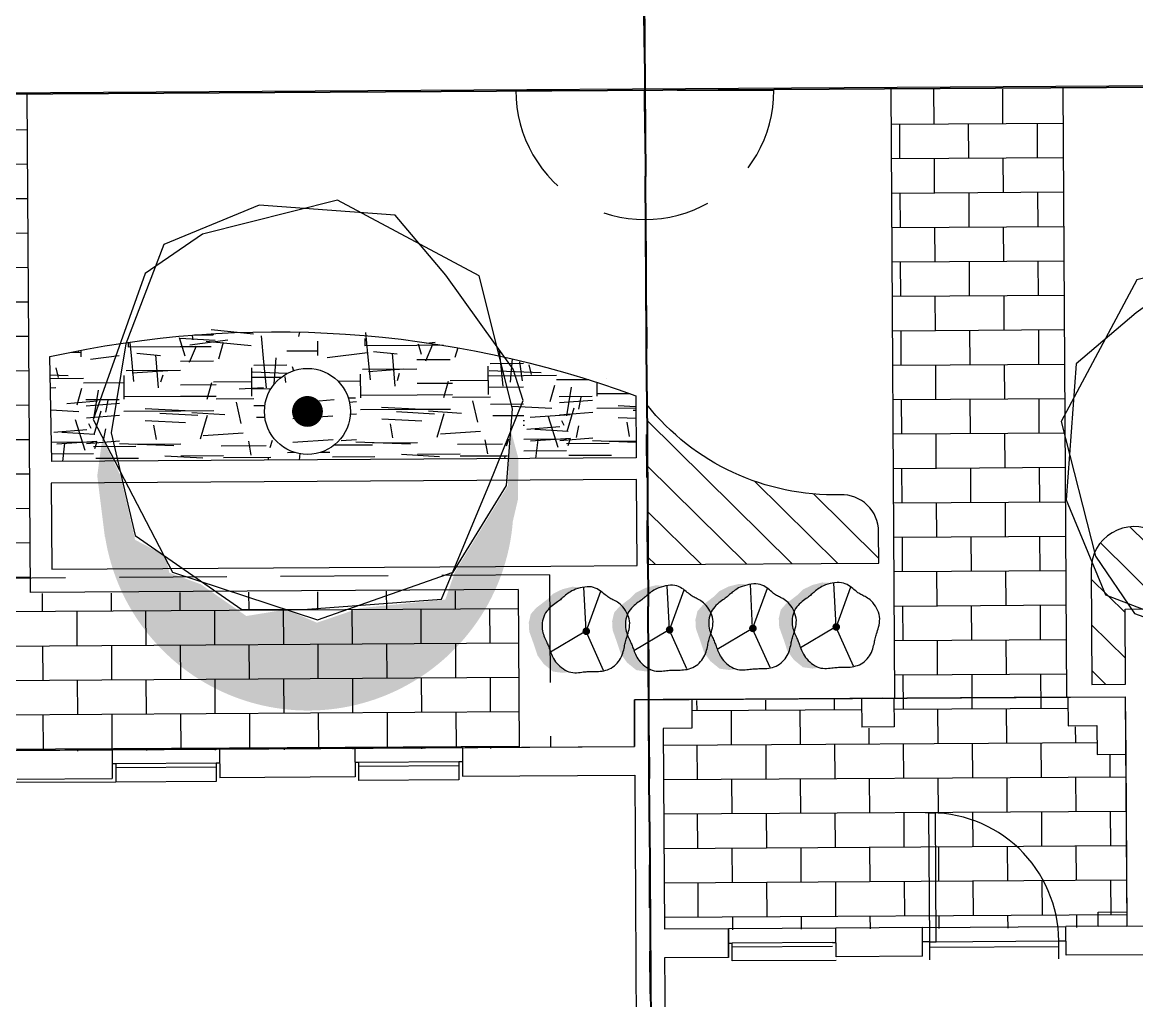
# Model space of a CAD drawing. Header units: feet. Extents: x 919634 to 928945, y 707022 to 708026.
# Drawn here: x 920390.58 to 920416.5, y 707235.2 to 707257.94 of the extents above; entities that cross this region are included whole.
import ezdxf

# ---------------------------------------------------------------- set-up
doc = ezdxf.new("R2010")
doc.units = ezdxf.units.FT
doc.header["$LTSCALE"] = 20
doc.header["$MEASUREMENT"] = 0
for name, pattern in [('HIDDEN2', [0.1875, 0.125, -0.0625]), ('Site Plan$0$HIDDEN2', [0.1875, 0.125, -0.0625]), ('Site Plan$0$PHANTOM2', [1.25, 0.625, -0.125, 0.125, -0.125, 0.125, -0.125])]:
    doc.linetypes.add(name, pattern=pattern)
for name, color, linetype in [('-u-site-utility clear zone', 252, 'HIDDEN2'), ('-u-site-xref', 7, 'Continuous'), ('LP-ANNO-LABL-SHRB', 2, 'Continuous'), ('Site Plan$0$-u-site-bldg_interior', 252, 'Continuous'), ('Site Plan$0$A-PART-FULL', 4, 'Continuous'), ('Site Plan$0$SP-BLDG-ROOF ABOVE', 4, 'Site Plan$0$HIDDEN2'), ('Site Plan$0$SP-LOT PAVERS', 254, 'Continuous'), ('x-Villa4-LP Block$0$L-002', 253, 'Continuous'), ('x-Villa4-LP Block$0$LK-SHRB-013M', 253, 'Continuous'), ('x-Villa4-LP Block$0$LK-SHRB-035M', 253, 'Continuous'), ('x-Villa4-LP Block$0$LK-SHRB-TRNK', 253, 'Continuous'), ('x-Villa4-LP Block$0$LK-TREE-025M', 253, 'Continuous'), ('x-Villa4-LP Block$0$LK-TREE-050M', 253, 'Continuous'), ('x-Villa4-LP Block$0$LK-TREE-TRNK', 253, 'Continuous'), ('x-Villa4-LP Block$0$LP-PATT-GRND', 253, 'Continuous'), ('x-Villa4-LP Block$0$LP-PATT-SHAR', 253, 'Continuous'), ('x-Villa4-LP Block$0$LP-SHAR-BRDR-CONT', 253, 'Continuous'), ('x-Villa4-LP Block$0$LP-SHRB', 253, 'Continuous'), ('x-Villa4-LP Block$0$LP-TREE', 253, 'Continuous')]:
    doc.layers.add(name, color=color, linetype=linetype)
for name, color, linetype, lineweight in [('Site Plan$0$SP-LOT LINES', 252, 'Site Plan$0$PHANTOM2', 40), ('Site Plan$0$SP-SIDEWALK', 2, 'Continuous', 25), ('SP-BUILDING-FOOTPRINT', 1, 'Continuous', 25)]:
    doc.layers.add(name, color=color, linetype=linetype, lineweight=lineweight)
for name, color, linetype, plot in [('x-Villa4-LP Block$0$-u-site-no_plot', 253, 'Continuous', False), ('x-Villa4-LP Block$0$LK-SHRB-SHAD', 253, 'Continuous', False), ('x-Villa4-LP Block$0$LK-TREE-SHAD', 253, 'Continuous', False), ('x-Villa4-LP Block$0$LK-TREE-SHAD-SM30', 253, 'Continuous', False), ('x-Villa4-LP Block$0$LK-TREE-SHAD-SM40', 253, 'Continuous', False), ('x-Villa4-LP Block$0$LK-TREE-SHAD-SM50', 253, 'Continuous', False)]:
    doc.layers.add(name, color=color, linetype=linetype, plot=plot)
doc.layers.get('-u-site-xref').off()
pattern_1 = [(180.3592, (920443.7724, 707256.5945), (0.005015, -0.799984), []), (270.3592, (920443.7724, 707256.5945), (0.804999, -0.79497), [0.8, -0.8])]

# ---------------------------------------------------------------- blocks, each defined once
blk = doc.blocks.new('Site Plan$0$DR1H902')
for p, q in [((-0.5, 0), (-0.5, 1)), ((-0.5, 1), (-0.45, 1)), ((-0.45, 0), (-0.45, 1)), ((-0.5, 0), (-0.45, 0))]:
    blk.add_line(p, q)
blk.add_arc((-0.5, 0), 1, 0, 91.70698)
blk = doc.blocks.new('Site Plan$0$A$C4e4189c5')
at = {"layer": 'Site Plan$0$-u-site-bldg_interior'}
for p, q in [((-38, 4), (-40, 4)), ((-2, 5.5), (-38, 5.5)), ((-2, 4), (-38, 4)), ((-2, 4), (0, 4))]:
    blk.add_line(p, q, dxfattribs=at)
at = {"layer": 'Site Plan$0$-u-site-bldg_interior', "xscale": 35.99999999999999, "yscale": 35.99999999999999, "zscale": 95.99999999999997, "rotation": 179.9999999999935}
blk.add_blockref('Site Plan$0$DR1H902', (-20, 4), dxfattribs=at)
blk = doc.blocks.new('Site Plan')
at = {"layer": 'Site Plan$0$SP-LOT PAVERS', "extrusion": (-1.16656e-06, 0.0001861, 1)}
h = blk.add_hatch(dxfattribs=at)
h.set_pattern_fill('AR-B816', color=256, scale=0.1, angle=-179.6408)
h.set_pattern_definition(pattern_1)
h.paths.add_polyline_path([(920386.017, 707240.982), (920390.796, 707241.012), (920402.139, 707241.083), (920402.116, 707244.75), (920390.773, 707244.679), (920390.7, 707256.262), (920386.701, 707256.237), (920386.773, 707244.654), (920385.994, 707244.649)])
h = blk.add_hatch(dxfattribs=at)
h.set_pattern_fill('AR-B816', color=256, scale=0.1, angle=-179.6408)
h.set_pattern_definition(pattern_1)
h.paths.add_polyline_path([(920410.874, 707242.221), (920410.85, 707242.221), (920410.854, 707241.555), (920410.104, 707241.55), (920410.1, 707242.217), (920406.148, 707242.192), (920406.152, 707241.525), (920405.486, 707241.521), (920405.515, 707236.854), (920416.265, 707236.922), (920416.24, 707240.922), (920415.573, 707240.917), (920415.569, 707241.584), (920414.902, 707241.58), (920414.898, 707242.247), (920414.874, 707242.246), (920414.785, 707256.413), (920410.785, 707256.388)])
at = {"layer": 'Site Plan$0$-u-site-bldg_interior', "extrusion": (-1.16656e-06, 0.0001861, 1)}
for p, q in [((920414.898, 707242.259, 0.036), (920416.231, 707242.267, 0.036)), ((920414.898, 707242.259, 0.036), (920414.902, 707241.592, 0.036)), ((920416.231, 707242.267, 0.036), (920416.24, 707240.934, 0.037)), ((920405.482, 707242.2, 0.036), (920404.815, 707242.195, 0.036)), ((920404.815, 707242.195, 0.036), (920404.822, 707241.112, 0.037)), ((920406.148, 707242.204, 0.036), (920405.482, 707242.2, 0.036)), ((920406.148, 707242.204, 0.036), (920406.152, 707241.537, 0.036)), ((920410.576, 707242.232, 0.036), (920409.826, 707242.227, 0.036)), ((920410.1, 707242.229, 0.036), (920410.104, 707241.562, 0.036)), ((920410.85, 707242.233, 0.036), (920410.854, 707241.567, 0.036)), ((920406.152, 707241.537, 0.036), (920405.486, 707241.533, 0.036)), ((920405.486, 707241.533, 0.036), (920405.515, 707236.866, 0.037)), ((920410.854, 707241.567, 0.036), (920410.104, 707241.562, 0.036)), ((920414.902, 707241.592, 0.036), (920415.569, 707241.596, 0.036)), ((920415.569, 707241.596, 0.036), (920415.573, 707240.929, 0.037)), ((920392.672, 707241.036, 0.037), (920390.463, 707241.022, 0.037)), ((920395.172, 707241.052, 0.037), (920392.672, 707241.036, 0.037)), ((920392.672, 707241.036, 0.037), (920392.676, 707240.369, 0.037)), ((920398.316, 707241.071, 0.037), (920395.172, 707241.052, 0.037)), ((920395.172, 707241.052, 0.037), (920395.176, 707240.385, 0.037)), ((920400.816, 707241.087, 0.037), (920398.316, 707241.071, 0.037)), ((920398.316, 707241.071, 0.037), (920398.32, 707240.405, 0.037)), ((920400.816, 707241.087, 0.037), (920400.82, 707240.42, 0.037)), ((920400.879, 707241.087, 0.037), (920404.822, 707241.112, 0.037)), ((920392.758, 707240.707, 0.037), (920392.674, 707240.707, 0.037)), ((920395.091, 707240.722, 0.037), (920392.758, 707240.707, 0.037)), ((920392.758, 707240.707, 0.037), (920392.76, 707240.286, 0.037)), ((920395.174, 707240.722, 0.037), (920395.091, 707240.722, 0.037)), ((920395.091, 707240.722, 0.037), (920395.094, 707240.301, 0.037)), ((920398.401, 707240.743, 0.037), (920398.318, 707240.742, 0.037)), ((920400.735, 707240.757, 0.037), (920398.401, 707240.743, 0.037)), ((920398.401, 707240.743, 0.037), (920398.404, 707240.322, 0.037)), ((920400.818, 707240.758, 0.037), (920400.735, 707240.757, 0.037)), ((920400.735, 707240.757, 0.037), (920400.737, 707240.336, 0.037)), ((920415.573, 707240.929, 0.037), (920416.24, 707240.934, 0.037)), ((920395.092, 707240.629, 0.037), (920392.758, 707240.615, 0.037)), ((920400.735, 707240.665, 0.037), (920398.402, 707240.65, 0.037)), ((920400.82, 707240.42, 0.037), (920404.824, 707240.445, 0.037)), ((920404.824, 707240.445, 0.037), (920405.064, 707202.03, 0.044)), ((920392.76, 707240.286, 0.037), (920390.301, 707240.271, 0.037)), ((920390.467, 707240.355, 0.037), (920392.676, 707240.369, 0.037)), ((920395.094, 707240.301, 0.037), (920392.76, 707240.286, 0.037)), ((920398.32, 707240.405, 0.037), (920395.176, 707240.385, 0.037)), ((920400.737, 707240.336, 0.037), (920398.404, 707240.322, 0.037)), ((920407.003, 707236.876, 0.037), (920405.515, 707236.866, 0.037)), ((920409.503, 707236.891, 0.037), (920407.003, 707236.876, 0.037)), ((920407.003, 707236.876, 0.037), (920407.007, 707236.209, 0.037)), ((920407.007, 707236.209, 0.037), (920407.003, 707236.876, 0.037)), ((920411.515, 707236.904, 0.037), (920409.503, 707236.891, 0.037)), ((920409.507, 707236.225, 0.037), (920409.503, 707236.891, 0.037)), ((920411.515, 707236.904, 0.037), (920414.848, 707236.925, 0.037)), ((920411.519, 707236.237, 0.037), (920411.515, 707236.904, 0.037)), ((920418.815, 707236.95, 0.037), (920414.848, 707236.925, 0.037)), ((920414.852, 707236.258, 0.037), (920414.848, 707236.925, 0.037)), ((920411.684, 707236.572, 0.037), (920411.517, 707236.571, 0.037)), ((920411.684, 707236.572, 0.037), (920414.684, 707236.591, 0.037)), ((920411.686, 707236.155, 0.037), (920411.684, 707236.572, 0.037)), ((920414.684, 707236.591, 0.037), (920414.85, 707236.592, 0.037)), ((920414.686, 707236.174, 0.037), (920414.684, 707236.591, 0.037)), ((920407.005, 707236.539, 0.037), (920407.088, 707236.539, 0.037)), ((920407.091, 707236.126, 0.037), (920407.088, 707236.539, 0.037)), ((920409.421, 707236.554, 0.037), (920407.09, 707236.539, 0.037)), ((920409.422, 707236.461, 0.037), (920407.091, 707236.447, 0.037)), ((920411.684, 707236.447, 0.037), (920414.684, 707236.466, 0.037)), ((920407.007, 707236.209, 0.037), (920405.519, 707236.2, 0.037)), ((920405.519, 707236.2, 0.037), (920405.721, 707204.034, 0.043)), ((920409.507, 707236.141, 0.037), (920407.091, 707236.126, 0.037)), ((920411.519, 707236.237, 0.037), (920409.507, 707236.225, 0.037)), ((920418.819, 707236.283, 0.037), (920414.852, 707236.258, 0.037))]:
    blk.add_line(p, q, dxfattribs=at)
at = {"layer": 'Site Plan$0$-u-site-bldg_interior', "extrusion": (-1.16656e-06, 0.0001861, 1), "elevation": 130.581}
blk.add_lwpolyline([(920415.596, 707237.251), (920416.263, 707237.255), (920416.265, 707236.922), (920415.598, 707236.918)], close=True, dxfattribs=at)
at = {"layer": 'Site Plan$0$A-PART-FULL', "extrusion": (-1.16656e-06, 0.0001861, 1)}
blk.add_line((920409.421, 707236.554, 0.037), (920409.505, 707236.554, 0.037), dxfattribs=at)
at = {"layer": 'Site Plan$0$SP-BLDG-ROOF ABOVE', "extrusion": (-1.16656e-06, 0.0001861, 1)}
for q in [(920385.266, 707244.99, 0.036), (920402.866, 707241.1, 0.037)]:
    blk.add_line((920402.84, 707245.1, 0.036), q, dxfattribs=at)
at = {"layer": 'Site Plan$0$SP-LOT LINES', "ltscale": 0.4, "extrusion": (-1.16656e-06, 0.0001861, 1)}
for p, q in [((920405.479, 707189.365, 0.046), (920404.915, 707279.363, 0.029)), ((920404.915, 707279.363, 0.029), (920405.479, 707189.365, 0.046))]:
    blk.add_line(p, q, dxfattribs=at)
at = {"layer": 'Site Plan$0$SP-SIDEWALK'}
blk.add_line((920244.059, 707255.355), (920586.236, 707257.5), dxfattribs=at)
at = {"layer": 'Site Plan$0$SP-SIDEWALK', "extrusion": (-1.16656e-06, 0.0001861, 1)}
for p, q in [((920445.062, 707256.615, 0.034), (920365.06, 707256.113, 0.034)), ((920390.773, 707244.691, 0.036), (920390.7, 707256.274, 0.034)), ((920410.874, 707242.233, 0.036), (920410.785, 707256.4, 0.034)), ((920414.874, 707242.258, 0.036), (920414.785, 707256.425, 0.034)), ((920402.116, 707244.762, 0.036), (920390.773, 707244.691, 0.036)), ((920402.116, 707244.762, 0.036), (920402.139, 707241.095, 0.037)), ((920414.898, 707242.259, 0.036), (920406.148, 707242.204, 0.036)), ((920416.24, 707240.934, 0.037), (920416.265, 707236.934, 0.037))]:
    blk.add_line(p, q, dxfattribs=at)
at = {"layer": 'Site Plan$0$-u-site-bldg_interior', "extrusion": (-1.16656e-06, 0.0001861, 1), "xscale": 0.08333333333333325, "yscale": 0.08333333333333325, "zscale": 0.08333333333333325, "rotation": 180.3591501326048}
blk.add_blockref('Site Plan$0$A$C4e4189c5', (920411.515, 707236.892, 130.581), dxfattribs=at)
blk = doc.blocks.new('x-Villa4-LP Block$0$TREE-SIMP-007')
at = {"layer": 'x-Villa4-LP Block$0$LK-TREE-SHAD'}
blk.add_hatch(color=256, dxfattribs=at).paths.add_polyline_path([(0.0446, 0.4933), (0.1186, 0.5129), (0.2186, 0.5107), (0.362, 0.476), (0.4816, 0.4108), (0.5968, 0.2935), (0.6686, 0.0957), (0.6708, -0.0759), (0.6294, -0.2193), (0.5555, -0.3345), (0.436, -0.4301), (0.3012, -0.4952), (0.1533, -0.5126), (0.062, -0.4996), (0.1533, -0.4561), (0.3099, -0.4214), (0.349, -0.3475), (0.3903, -0.3388), (0.4186, -0.2628), (0.4968, -0.152), (0.4816, -0.0542), (0.5142, 0.0197), (0.4794, 0.124), (0.4599, 0.3326), (0.3925, 0.3565), (0.1838, 0.4868)])
at = {"layer": 'x-Villa4-LP Block$0$LK-TREE-SHAD-SM30'}
h = blk.add_hatch(color=256, dxfattribs=at)
edge = h.paths.add_edge_path()
edge.add_arc((0.2278, 0), 0.5, 268.9557, 451.0443)
edge.add_arc((0.2096, 0), 0.5, -88.9557, 88.9557, ccw=False)
at = {"layer": 'x-Villa4-LP Block$0$LK-TREE-SHAD-SM40'}
h = blk.add_hatch(color=256, dxfattribs=at)
edge = h.paths.add_edge_path()
edge.add_arc((0.2096, 0), 0.5, 271.0443, 448.9557)
edge.add_arc((0.2096, 0), 0.5, 88.9557, 91.3924)
edge.add_arc((0.1853, 0), 0.5, -88.6076, 88.6076, ccw=False)
edge.add_arc((0.2096, 0), 0.5, 268.6076, 271.0443)
at = {"layer": 'x-Villa4-LP Block$0$LK-TREE-SHAD-SM50'}
h = blk.add_hatch(color=256, dxfattribs=at)
edge = h.paths.add_edge_path()
edge.add_arc((0.1853, 0), 0.5, 271.3924, 448.6076)
edge.add_arc((0.1853, 0), 0.5, 88.6076, 95.2219)
edge.add_arc((0.1591, -0.0014), 0.4997, -86.0659, 92.2148, ccw=False)
edge.add_arc((0.1853, 0), 0.5, 270.9269, 271.3924)
at = {"layer": 'x-Villa4-LP Block$0$LK-TREE-025M'}
blk.add_lwpolyline([(-0.0996, 0.5009), (-0.3296, 0.3389), (-0.4764, 0.2162), (-0.5027, -0.1144), (-0.4085, -0.3466), (-0.1675, -0.4407), (0.0494, -0.4779), (0.2992, -0.421), (0.4811, -0.1626), (0.4811, -0.0028), (0.4592, 0.3235), (0.1787, 0.4418), (-0.0229, 0.525)], close=True, dxfattribs=at)
at = {"layer": 'x-Villa4-LP Block$0$LK-TREE-050M'}
blk.add_lwpolyline([(-0.0032, 0.4987), (-0.3274, 0.4199), (-0.5137, 0.0761), (-0.4326, -0.2524), (-0.3384, -0.3925), (0.0166, -0.5217), (0.3891, -0.3312), (0.5074, 0.0213), (0.3934, 0.352), (0.1831, 0.4834)], close=True, dxfattribs=at)
at = {"layer": 'x-Villa4-LP Block$0$LK-TREE-TRNK', "const_width": 0.0375}
blk.add_lwpolyline([(-0.0187, 0, 1), (0.0188, 0, 1)], format="xyb", close=True, dxfattribs=at)
blk = doc.blocks.new('x-Villa4-LP Block$0$SHRUB-LRG-121')
at = {"layer": 'x-Villa4-LP Block$0$LK-SHRB-SHAD'}
blk.add_hatch(color=256, dxfattribs=at).paths.add_polyline_path([(0.207, 0.499), (0.295, 0.508), (0.412, 0.491), (0.524, 0.398), (0.6, 0.292), (0.643, 0.158), (0.699, -0.002), (0.704, -0.11), (0.678, -0.216), (0.611, -0.291), (0.475, -0.393), (0.41, -0.458), (0.291, -0.516), (0.168, -0.546), (0.088, -0.542), (0.064, -0.531), (0.153, -0.508), (0.239, -0.458), (0.315, -0.391), (0.418, -0.317), (0.503, -0.222), (0.539, -0.136), (0.539, -0.008), (0.505, 0.102), (0.464, 0.184), (0.431, 0.277), (0.367, 0.385), (0.289, 0.456), (0.241, 0.484)])
at = {"layer": 'x-Villa4-LP Block$0$LK-SHRB-013M'}
for p, q in [((-0.21, 0.481), (0.003, 0.005)), ((0.024, 0.012), (0.439, 0.254)), ((0.003, 0.005), (-0.183, -0.49))]:
    blk.add_line(p, q, dxfattribs=at)
at = {"layer": 'x-Villa4-LP Block$0$LK-SHRB-035M'}
blk.add_line((0.003, -0.004), (0.025, -0.54), dxfattribs=at)
blk.add_lwpolyline([(0.366, -0.351), (0.382, -0.34), (0.398, -0.328), (0.416, -0.314), (0.433, -0.3), (0.451, -0.284), (0.467, -0.267), (0.483, -0.248), (0.497, -0.228), (0.509, -0.206), (0.519, -0.182), (0.527, -0.157), (0.534, -0.132), (0.538, -0.106), (0.54, -0.081), (0.541, -0.056), (0.539, -0.031), (0.536, -0.008), (0.532, 0.014), (0.526, 0.034), (0.519, 0.054), (0.511, 0.073), (0.504, 0.09), (0.496, 0.107), (0.489, 0.122), (0.483, 0.137), (0.477, 0.151), (0.471, 0.164), (0.466, 0.177), (0.461, 0.19), (0.456, 0.204), (0.451, 0.217), (0.446, 0.232), (0.441, 0.247), (0.435, 0.263), (0.429, 0.28), (0.421, 0.297), (0.413, 0.315), (0.403, 0.333), (0.391, 0.352), (0.378, 0.371), (0.362, 0.39), (0.345, 0.409), (0.326, 0.427), (0.305, 0.444), (0.284, 0.46), (0.262, 0.474), (0.239, 0.486), (0.215, 0.495), (0.192, 0.502), (0.168, 0.506), (0.145, 0.507), (0.122, 0.507), (0.1, 0.506), (0.079, 0.504), (0.059, 0.502), (0.04, 0.499), (0.022, 0.498), (0.006, 0.496), (-0.009, 0.495), (-0.024, 0.494), (-0.039, 0.494), (-0.055, 0.494), (-0.071, 0.493), (-0.088, 0.494), (-0.107, 0.494), (-0.126, 0.494), (-0.147, 0.493), (-0.169, 0.492), (-0.191, 0.489), (-0.214, 0.486), (-0.236, 0.48), (-0.259, 0.473), (-0.281, 0.464), (-0.302, 0.453), (-0.323, 0.44), (-0.342, 0.426), (-0.361, 0.41), (-0.378, 0.392), (-0.393, 0.374), (-0.407, 0.355), (-0.419, 0.335), (-0.429, 0.314), (-0.438, 0.293), (-0.445, 0.272), (-0.452, 0.252), (-0.457, 0.232), (-0.462, 0.213), (-0.466, 0.195), (-0.469, 0.178), (-0.473, 0.163), (-0.477, 0.148), (-0.481, 0.133), (-0.485, 0.118), (-0.489, 0.102), (-0.494, 0.086), (-0.5, 0.068), (-0.506, 0.048), (-0.513, 0.027), (-0.519, 0.004), (-0.525, -0.02), (-0.529, -0.045), (-0.532, -0.07), (-0.533, -0.097), (-0.531, -0.123), (-0.525, -0.15), (-0.517, -0.177), (-0.507, -0.203), (-0.495, -0.228), (-0.481, -0.252), (-0.466, -0.274), (-0.45, -0.295), (-0.434, -0.313), (-0.418, -0.328), (-0.402, -0.341), (-0.386, -0.352), (-0.371, -0.362), (-0.356, -0.37), (-0.342, -0.377), (-0.328, -0.384), (-0.315, -0.39), (-0.303, -0.397), (-0.291, -0.403), (-0.28, -0.411), (-0.268, -0.418), (-0.257, -0.427), (-0.245, -0.436), (-0.233, -0.446), (-0.219, -0.457), (-0.205, -0.469), (-0.19, -0.482), (-0.173, -0.495), (-0.155, -0.507), (-0.136, -0.519), (-0.114, -0.529), (-0.092, -0.537), (-0.067, -0.542), (-0.04, -0.545), (-0.013, -0.545), (0.016, -0.542), (0.045, -0.538), (0.073, -0.532), (0.101, -0.524), (0.127, -0.515), (0.151, -0.506), (0.172, -0.496), (0.191, -0.486), (0.208, -0.475), (0.224, -0.465), (0.237, -0.455), (0.25, -0.444), (0.261, -0.434), (0.272, -0.425), (0.283, -0.416), (0.293, -0.407), (0.304, -0.398), (0.314, -0.389), (0.326, -0.38), (0.338, -0.371), (0.351, -0.361)], close=True, dxfattribs=at)
at = {"layer": 'x-Villa4-LP Block$0$LK-SHRB-TRNK', "const_width": 0.0469}
blk.add_lwpolyline([(-0.023, 0, 1), (0.023, 0, 1)], format="xyb", close=True, dxfattribs=at)
blk = doc.blocks.new('x-Villa4-LP Block', base_point=(60.568, -25.046, 0))
at = {"layer": 'x-Villa4-LP Block$0$LP-PATT-GRND'}
h = blk.add_hatch(dxfattribs=at)
h.set_pattern_fill('LFX-WAVE', color=256, scale=5.5, angle=90, pattern_type=2)
h.set_pattern_definition([(0, (922467.9333, 708325.377), (5.5, 5.5), [1.045, -4.455]), (0, (922467.8233, 708325.652), (5.5, 5.5), [1.1, -4.4]), (3.1798, (922467.9883, 708325.10188), (93.50000276485, 5.499950732795), [0.991529, -98.1611345]), (0, (922467.7683, 708325.872), (5.5, 5.5), [1.155, -4.345]), (0, (922467.6583, 708326.147), (5.5, 5.5), [1.265, -4.235]), (0, (922467.6033, 708326.367), (5.5, 5.5), [1.375, -4.125]), (0, (922467.6033, 708326.642), (5.5, 5.5), [1.375, -4.125]), (0, (922467.6583, 708326.862), (5.5, 5.5), [1.32, -4.18]), (357.6141, (922467.71329, 708327.13688), (5.499999702583, 6.74526e-06), [1.321144, -130.793388]), (357.3974, (922467.82329, 708327.41188), (5.50000261092, -1.880106e-06), [1.2112485, -119.913684]), (2.7263, (922467.93329, 708327.63188), (110.000001622354, 5.4999780975), [1.156309, -114.474569]), (353.991, (922468.0433, 708328.01688), (54.99999862998, -5.49999624615), [1.050775, -104.0265765]), (353.6598, (922468.0983, 708328.2919), (5.50000173822, 1.63716e-06), [0.996094, -48.8085235]), (7.125, (922468.0983, 708330.2719), (38.50000208915, 5.4999905504), [0.8868475, -43.4555715]), (356.4237, (922468.1533, 708330.10688), (5.50000221566, 1.58436e-06), [0.881716, -87.2899885]), (180, (922469.0883, 708329.777), (-5.5, -5.5), [0.88, -4.62]), (353.6598, (922468.1533, 708328.5669), (5.50000173822, 1.63716e-06), [0.996094, -48.8085235]), (356.6335, (922468.2083, 708328.84188), (5.49999794399, -3.77604e-06), [0.936617, -92.7250115]), (356.4237, (922468.2633, 708329.11688), (5.50000221566, 1.58436e-06), [0.881716, -87.2899885]), (0, (922468.2633, 708329.392), (5.5, 5.5), [0.88, -4.62]), (183.3665, (922469.9133, 708325.32188), (-87.99999627083, -5.50006029845), [0.936617, -92.7250115]), (180, (922469.9133, 708325.597), (-5.5, -5.5), [0.99, -4.51]), (180, (922469.9133, 708325.872), (-5.5, -5.5), [0.99, -4.51]), (180, (922469.9133, 708326.092), (-5.5, -5.5), [0.935, -4.565]), (183.3665, (922469.9133, 708326.31188), (-87.99999627083, -5.50006029845), [0.936617, -92.7250115]), (183.3665, (922469.9133, 708326.64188), (-87.99999627083, -5.50006029845), [0.936617, -92.7250115]), (180, (922469.9133, 708326.862), (-5.5, -5.5), [0.88, -4.62]), (183.5763, (922469.9133, 708327.13688), (-82.50000359884, -5.49994894532), [0.881716, -87.2899885]), (180, (922469.9133, 708327.412), (-5.5, -5.5), [0.825, -4.675]), (180, (922469.9133, 708327.632), (-5.5, -5.5), [0.825, -4.675]), (180, (922469.9133, 708327.962), (-5.5, -5.5), [0.825, -4.675]), (183.3665, (922469.9133, 708330.27188), (-87.99999627083, -5.50006029845), [0.936617, -92.7250115]), (180, (922469.9133, 708330.052), (-5.5, -5.5), [0.77, -4.73]), (0, (922469.0883, 708329.722), (5.5, 5.5), [0.825, -4.675]), (180, (922469.9133, 708329.447), (-5.5, -5.5), [0.825, -4.675]), (355.9144, (922469.1433, 708329.17188), (5.50000162715, 1.2189e-06), [0.7719635, -76.424216]), (180, (922469.9133, 708328.897), (-5.5, -5.5), [0.77, -4.73]), (0, (922469.1983, 708328.567), (5.5, 5.5), [0.715, -4.785]), (180, (922469.9133, 708328.292), (-5.5, -5.5), [0.77, -4.73]), (354.2894, (922467.4383, 708325.2669), (5.4999991128, 9.8306e-07), [0.5527445, -54.7215735]), (352.875, (922467.4383, 708325.5419), (5.5000008539, 2.93376e-06), [0.4434265, -43.8989925]), (0, (922467.4383, 708325.762), (5.5, 5.5), [0.33, -5.17]), (0, (922467.4383, 708325.982), (5.5, 5.5), [0.275, -5.225]), (0, (922467.4383, 708330.217), (5.5, 5.5), [0.715, -4.785]), (180, (922468.2083, 708329.942), (-5.5, -5.5), [0.77, -4.73]), (0, (922467.4383, 708329.557), (5.5, 5.5), [0.825, -4.675]), (180, (922468.2633, 708329.282), (-5.5, -5.5), [0.825, -4.675]), (0, (922467.4383, 708329.007), (5.5, 5.5), [0.77, -4.73]), (184.0856, (922468.2083, 708328.73188), (-71.50000081958, -5.49997872795), [0.7719635, -76.424216]), (0, (922467.4383, 708326.257), (5.5, 5.5), [0.22, -5.28]), (180, (922467.6033, 708326.532), (-5.5, -5.5), [0.165, -5.335]), (0, (922467.4383, 708326.752), (5.5, 5.5), [0.22, -5.28]), (0, (922467.4383, 708327.027), (5.5, 5.5), [0.275, -5.225]), (184.7636, (922468.0983, 708328.45688), (-60.50000520476, -5.49995342964), [0.662288, -65.5664845]), (0, (922467.4383, 708328.127), (5.5, 5.5), [0.605, -4.895]), (174.2894, (922467.9883, 708327.7969), (-5.4999991128, -9.8306e-07), [0.5527445, -54.7215735]), (0, (922467.4383, 708327.522), (5.5, 5.5), [0.44, -5.06]), (180, (922467.8233, 708327.247), (-5.5, -5.5), [0.385, -5.115]), (0, (922470.9583, 708325.377), (5.5, 5.5), [0.99, -4.51]), (0, (922470.9033, 708325.652), (5.5, 5.5), [0.99, -4.51]), (3.3665, (922471.0683, 708325.10188), (87.99999627083, 5.50006029845), [0.936617, -92.7250115]), (0, (922470.7933, 708325.872), (5.5, 5.5), [1.1, -4.4]), (0, (922470.7383, 708326.147), (5.5, 5.5), [1.21, -4.29]), (0, (922470.6833, 708326.367), (5.5, 5.5), [1.265, -4.235]), (0, (922470.6283, 708326.642), (5.5, 5.5), [1.375, -4.125]), (0, (922470.6833, 708326.862), (5.5, 5.5), [1.32, -4.18]), (357.6141, (922470.73829, 708327.13688), (5.499999702583, 6.74526e-06), [1.321144, -130.793388]), (357.5104, (922470.79329, 708327.41188), (5.499999076286, -5.713687e-06), [1.2661935, -125.353316]), (2.7263, (922470.95829, 708327.63188), (110.000001622354, 5.4999780975), [1.156309, -114.474569]), (353.991, (922471.0683, 708328.01688), (54.99999862998, -5.49999624615), [1.050775, -104.0265765]), (353.991, (922471.0683, 708328.29188), (54.99999862998, -5.49999624615), [1.050775, -104.0265765]), (6.7098, (922471.1233, 708330.27188), (44.00000284278, 5.4999737359), [0.941446, -93.203385]), (356.6335, (922471.1783, 708330.10688), (5.49999794399, -3.77604e-06), [0.936617, -92.7250115]), (180, (922472.1133, 708329.777), (-5.5, -5.5), [0.77, -4.73]), (353.991, (922471.1233, 708328.56688), (54.99999862998, -5.49999624615), [1.050775, -104.0265765]), (356.6335, (922471.2333, 708328.84188), (5.49999794399, -3.77604e-06), [0.936617, -92.7250115]), (356.6335, (922471.2333, 708329.11688), (5.49999794399, -3.77604e-06), [0.936617, -92.7250115]), (0, (922471.2333, 708329.392), (5.5, 5.5), [0.935, -4.565]), (180, (922470.9583, 708325.322), (-5.5, -5.5), [1.045, -4.455]), (183.1798, (922470.9033, 708325.65188), (-93.50000276485, -5.499950732795), [0.991529, -98.1611345]), (180, (922470.7933, 708325.872), (-5.5, -5.5), [0.88, -4.62]), (176.1859, (922470.7383, 708326.03688), (-5.49999912986, 2.41573e-06), [0.8268315, -81.8562965]), (184.3987, (922470.6283, 708326.36688), (-65.99999894278, -5.49999095865), [0.717112, -70.9941155]), (180, (922470.6283, 708326.642), (-5.5, -5.5), [0.715, -4.785]), (180, (922470.6283, 708326.862), (-5.5, -5.5), [0.715, -4.785]), (180, (922470.6833, 708327.137), (-5.5, -5.5), [0.77, -4.73]), (180, (922470.7933, 708327.412), (-5.5, -5.5), [0.88, -4.62]), (183.3665, (922470.8483, 708327.68688), (-87.99999627083, -5.50006029845), [0.936617, -92.7250115]), (180, (922470.9583, 708327.962), (-5.5, -5.5), [1.045, -4.455]), (182.6026, (922471.12329, 708330.32688), (-115.49999625768, -5.50007805598), [1.2112485, -119.913684]), (180, (922471.2333, 708330.052), (-5.5, -5.5), [1.32, -4.18]), (0, (922469.9133, 708329.722), (5.5, 5.5), [1.32, -4.18]), (177.6141, (922471.23329, 708329.39188), (-5.499999702583, -6.74526e-06), [1.321144, -130.793388]), (0, (922469.9133, 708329.117), (5.5, 5.5), [1.265, -4.235]), (177.5104, (922471.17829, 708328.84188), (-5.499999076286, 5.713687e-06), [1.2661935, -125.353316]), (0, (922469.9133, 708328.567), (5.5, 5.5), [1.21, -4.29]), (177.2737, (922471.06829, 708328.23688), (-5.499999204285, -2.70514e-07), [1.156309, -114.474569]), (90, (922472.9383, 708324.937), (-5.5, 3e-16), [0, -5.5]), (90, (922472.9383, 708330.327), (-5.5, 3e-16), [0, -5.5]), (0, (922471.9483, 708325.267), (5.5, 5.5), [0.99, -4.51]), (0, (922471.9483, 708325.542), (5.5, 5.5), [0.99, -4.51]), (0, (922471.9483, 708325.762), (5.5, 5.5), [0.99, -4.51]), (4.0856, (922472.1683, 708328.07188), (71.50000081958, 5.49997872795), [0.7719635, -76.424216]), (356.9872, (922471.8933, 708326.03688), (5.500000985614, -3.3229e-07), [1.0464465, -103.5981925]), (0, (922471.9483, 708326.257), (5.5, 5.5), [0.99, -4.51]), (180, (922472.9383, 708326.532), (-5.5, -5.5), [0.935, -4.565]), (0, (922472.0583, 708327.027), (5.5, 5.5), [0.88, -4.62]), (356.6335, (922472.0033, 708326.80688), (5.49999794399, -3.77604e-06), [0.936617, -92.7250115]), (180, (922472.9383, 708327.247), (-5.5, -5.5), [0.88, -4.62]), (356.1859, (922472.1133, 708327.57688), (5.49999912986, -2.41573e-06), [0.8268315, -81.8562965]), (180, (922472.9383, 708327.852), (-5.5, -5.5), [0.825, -4.675]), (184.0856, (922472.9383, 708328.40188), (-71.50000081958, -5.49997872795), [0.7719635, -76.424216]), (180, (922472.9383, 708328.677), (-5.5, -5.5), [0.715, -4.785]), (4.0856, (922472.1683, 708328.95188), (71.50000081958, 5.49997872795), [0.7719635, -76.424216]), (180, (922472.9383, 708329.282), (-5.5, -5.5), [0.77, -4.73]), (355.9144, (922472.1683, 708329.61188), (5.50000162715, 1.2189e-06), [0.7719635, -76.424216]), (183.8141, (922472.9383, 708329.94188), (-76.99999637795, -5.50003368186), [0.8268315, -81.8562965]), (356.4237, (922472.0583, 708330.27188), (5.50000221566, 1.58436e-06), [0.881716, -87.2899885]), (107.1027, (922471.0683, 708324.99188), (-5.49998942995, 16.50000418552), [0.7480825, -74.060008]), (106.6992, (922470.8483, 708325.7069), (-5.49998962745, 16.50000502228), [0.5742165, -56.8474665]), (90, (922470.6833, 708326.257), (-5.5, 5.5), [0.275, -5.225]), (104.0362, (922470.6833, 708326.5319), (-5.4999893155, 16.500003003), [0.2267705, -22.4503125]), (71.5651, (922470.6283, 708326.7519), (-6.426e-06, 5.4999988518), [0.1739265, -17.2186025]), (90, (922470.6833, 708326.917), (-5.5, 5.5), [0.165, -5.335]), (66.8014, (922470.6833, 708327.0819), (11.00000728896, 27.49999851867), [0.418869, -41.4678825]), (73.3008, (922470.8483, 708327.4669), (10.99996868708, 38.50001030326), [0.5742165, -56.8474665]), (74.0546, (922471.0133, 708328.0169), (5.49999939113, 22.0000006966), [0.4004055, -39.6401995]), (90, (922471.1233, 708328.402), (-5.5, 5.5), [0.165, -5.335]), (80.5377, (922471.1233, 708328.5669), (-2.1318e-06, 5.5000004247), [0.6691025, -32.7860885]), (90, (922471.2333, 708329.227), (-5.5, 5.5), [0.55, -4.95]), (99.4623, (922471.2333, 708329.7769), (-5.4999897656, 27.5000042553), [0.334554, -33.1206425]), (105.9454, (922471.1783, 708330.1069), (-5.50000353055, 16.49999910197), [0.4004055, -39.6401995]), (97.125, (922472.0033, 708324.9919), (-5.4999905504, 38.50000208915), [0.4434265, -43.8989925]), (95.7106, (922471.9483, 708325.4319), (-5.50000723066, 49.49999682923), [0.5527445, -54.7215735]), (81.2538, (922471.8933, 708325.98188), (5.50002308382, 38.49999634996), [0.7234095, -71.6177935]), (83.6598, (922472.0033, 708326.6969), (-1.63716e-06, 5.50000173822), [0.996094, -48.8085235]), (84.8056, (922472.1133, 708327.6869), (-4.26878e-06, 5.49999899555), [0.607497, -60.1419885]), (71.5651, (922472.1683, 708328.2919), (-6.426e-06, 5.4999988518), [0.1739265, -17.2186025]), (90, (922472.2233, 708328.457), (-5.5, 5.5), [0.33, -5.17]), (95.1944, (922472.2233, 708328.7869), (-5.49997373585, 55.00000368525), [0.607497, -60.1419885]), (95.1944, (922472.1683, 708329.3919), (-5.49997373585, 55.00000368525), [0.607497, -60.1419885]), (102.5288, (922472.1133, 708329.9969), (-5.49999617054, 22.0000026316), [0.5070725, -50.2004195]), (94.0856, (922468.9783, 708324.99188), (-5.49997872795, 71.50000081958), [0.7719635, -76.424216]), (86.6335, (922468.9233, 708325.76188), (3.77604e-06, 5.49999794399), [0.936617, -92.7250115]), (83.2902, (922468.9783, 708326.69688), (5.49996634684, 49.50000548763), [0.941446, -93.203385]), (78.6901, (922469.0883, 708327.6319), (-2.0386e-06, 5.5000016033), [0.280445, -27.7641595]), (90, (922469.1433, 708327.907), (-5.5, 5.5), [0.385, -5.115]), (78.6901, (922469.1433, 708328.2919), (-2.0386e-06, 5.5000016033), [0.280445, -27.7641595]), (98.1301, (922469.1983, 708328.5669), (-5.499996457, 32.99999877054), [0.3889105, -38.5019635]), (95.1944, (922469.1433, 708328.9519), (-5.49997373585, 55.00000368525), [0.607497, -60.1419885]), (95.1944, (922469.0883, 708329.5569), (-5.49997373585, 55.00000368525), [0.607497, -60.1419885]), (99.4623, (922469.0333, 708330.1619), (-5.4999897656, 27.5000042553), [0.334554, -33.1206425]), (109.9831, (922468.0433, 708324.99188), (-16.49999699698, 44.00000362348), [0.6437585, -63.7320915]), (106.6992, (922467.8233, 708325.5969), (-5.49998962745, 16.50000502228), [0.5742165, -56.8474665]), (90, (922467.6583, 708326.147), (-5.5, 5.5), [0.275, -5.225]), (116.5651, (922467.6583, 708326.4219), (-5.5000072017, 5.4999953687), [0.1229855, -12.1753885]), (75.9638, (922467.6033, 708326.5319), (-5.5066e-06, 5.5000031673), [0.2267705, -22.4503125]), (75.9638, (922467.6583, 708326.7519), (-5.5066e-06, 5.5000031673), [0.2267705, -22.4503125]), (74.0546, (922467.7133, 708326.9719), (5.49999939113, 22.0000006966), [0.4004055, -39.6401995]), (73.3008, (922467.8233, 708327.3569), (10.99996868708, 38.50001030326), [0.5742165, -56.8474665]), (74.0546, (922467.9883, 708327.9069), (5.49999939113, 22.0000006966), [0.4004055, -39.6401995]), (71.5651, (922468.0983, 708328.2919), (-6.426e-06, 5.4999988518), [0.1739265, -17.2186025]), (79.6952, (922468.1533, 708328.4569), (5.49997181545, 33.00000528466), [0.6149165, -60.876948]), (90, (922468.2633, 708329.062), (-5.5, 5.5), [0.66, -4.84]), (104.0362, (922468.2633, 708329.7219), (-5.4999893155, 16.500003003), [0.2267705, -22.4503125]), (106.6992, (922468.2083, 708329.9419), (-5.49998962745, 16.50000502228), [0.5742165, -56.8474665])])
edge = h.paths.add_edge_path()
edge.add_line((114.418, -16.466), (114.448, -18.907))
edge.add_arc((109.337, 4.819), 24.27, 249.4685, 282.1577, ccw=False)
edge.add_line((100.825, -17.909), (100.825, -16.466))
edge.add_line((100.825, -16.466), (114.418, -16.466))
edge = h.paths.add_edge_path(flags=16)
edge.add_arc((108.464, -17.595), 1, 0, 360)
at = {"layer": 'x-Villa4-LP Block$0$LP-PATT-SHAR'}
h = blk.add_hatch(dxfattribs=at)
h.set_pattern_fill('ANSI31', color=256, scale=6, angle=270)
h.set_pattern_definition([(315, (922353.1856, 708079.99876), (0.5303300859, 0.5303300859), [])])
edge = h.paths.add_edge_path()
edge.add_line((80.07, -12.88), (80.063, -16.952))
edge.add_arc((80.093, -10.673), 6.279, 269.7324, 313.8291)
edge.add_arc((86.974, -17.881), 3.686, 60.6837, 133.4067, ccw=False)
edge.add_arc((89.268, -13.794), 1, 240.6837, 360.1887)
edge.add_line((90.268, -13.791), (90.264, -11.129))
edge.add_line((90.264, -11.129), (89.484, -11.137))
edge.add_line((89.484, -11.137), (89.484, -12.88))
edge.add_line((89.484, -12.88), (80.07, -12.88))
h = blk.add_hatch(dxfattribs=at)
h.set_pattern_fill('ANSI31', color=256, scale=6, angle=270)
h.set_pattern_definition([(315, (95.2016, -17.7017), (0.53033, 0.53033), [])])
edge = h.paths.add_edge_path()
edge.add_line((100.571, -17.702), (100.571, -13.984))
edge.add_line((100.571, -13.984), (95.202, -13.984))
edge.add_line((95.202, -13.984), (95.202, -14.717))
edge.add_arc((96.065, -14.717), 0.864, 180, 271.2588)
edge.add_arc((96.206, -21.128), 5.549, 38.1307, 91.2588, ccw=False)
at = {"layer": 'x-Villa4-LP Block$0$-u-site-no_plot'}
blk.add_line((140.571, -25.046, 0), (60.568, -25.046, 0), dxfattribs=at)
at = {"layer": 'x-Villa4-LP Block$0$L-002'}
blk.add_lwpolyline([(114.418, -16.466), (114.448, -18.907, -0.143609), (100.825, -17.909), (100.825, -16.466)], format="xyb", close=True, dxfattribs=at)
at = {"layer": 'x-Villa4-LP Block$0$LP-SHAR-BRDR-CONT', "elevation": 0}
blk.add_lwpolyline([(80.07, -12.88), (80.063, -16.952, 0.194818), (84.441, -15.202, -0.328411), (88.779, -14.666, 0.574474), (90.268, -13.791), (90.264, -11.129), (89.484, -11.137), (89.484, -12.88)], format="xyb", close=True, dxfattribs=at)
blk.add_lwpolyline([(100.571, -17.702), (100.571, -13.984), (95.202, -13.984), (95.202, -14.717, 0.420663), (96.084, -15.58, -0.236059), (100.571, -17.702, 18.073107)], format="xyb", dxfattribs=at)
blk.add_lwpolyline([(102.826, -13.964), (100.821, -13.966), (100.821, -13.968), (100.827, -15.963), (114.43, -15.968), (114.43, -13.966), (102.826, -13.964)], close=True, dxfattribs=at)
at = {"layer": 'x-Villa4-LP Block$0$LP-TREE'}
blk.add_circle((108.464, -17.595, 0), 1, dxfattribs=at)
at = {"layer": 'x-Villa4-LP Block$0$LP-SHRB', "xscale": 1.896938157072053, "yscale": 1.896938157072053}
for p, zscale in [((96.201, -12.507), 3.319641774876093), ((98.139, -12.486), 1.896938157072053), ((100.076, -12.465), 1.896938157072053), ((102.014, -12.444), 1.896938157072053)]:
    blk.add_blockref('x-Villa4-LP Block$0$SHRUB-LRG-121', p, dxfattribs=dict(at, zscale=zscale))
at = {"layer": 'x-Villa4-LP Block$0$LP-TREE', "xscale": 9.553646090099173, "yscale": 9.553646090099173, "zscale": 9.733612224634927}
for p, rotation in [((108.464, -17.595, 0), 90), ((86.032, -16.522, 0), 180.0002388827152)]:
    blk.add_blockref('x-Villa4-LP Block$0$TREE-SIMP-007', p, dxfattribs=dict(at, rotation=rotation))
blk = doc.blocks.new('A$C2b7dc3a7')
at = {"layer": '-u-site-utility clear zone'}
blk.add_lwpolyline([(-3, 0), (3, 0.008)], dxfattribs=at)
blk.add_arc((0, 0), 3, 179.8546, 0.1454, dxfattribs=at)

msp = doc.modelspace()

# ---------------------------------------------------------------- block references
at = {"layer": '-u-site-xref'}
msp.add_blockref('Site Plan', (0, 0), dxfattribs=at)

# ---------------------------------------------------------------- next in the draw order: linework, layer by layer
at = {"layer": 'SP-BUILDING-FOOTPRINT', "elevation": 0.035}
msp.add_lwpolyline([(920365.444, 707248.115), (920372.349, 707248.159), (920372.382, 707242.909), (920384.143, 707242.983), (920384.155, 707240.983), (920404.822, 707241.112), (920404.815, 707242.195), (920416.231, 707242.267), (920416.265, 707236.934), (920426.181, 707236.996), (920426.142, 707243.246), (920437.903, 707243.32), (920437.87, 707248.569), (920444.775, 707248.613), (920444.808, 707243.363), (920445.142, 707243.365), (920445.391, 707203.616), (920405.725, 707203.367), (920405.737, 707201.367), (920383.738, 707201.229), (920383.725, 707203.229), (920365.392, 707203.114), (920365.143, 707242.863), (920365.477, 707242.866)], close=True, dxfattribs=at)

# ---------------------------------------------------------------- next in the draw order: block references
at = {"layer": '-u-site-xref', "rotation": 180.3654530478494}
msp.add_blockref('x-Villa4-LP Block', (920445.062, 707256.656, 0.034), dxfattribs=at)
at = {"layer": 'LP-ANNO-LABL-SHRB'}
msp.add_blockref('A$C2b7dc3a7', (920405.059, 707256.36, 0.034), dxfattribs=at)

doc.saveas('drawing.dxf')
